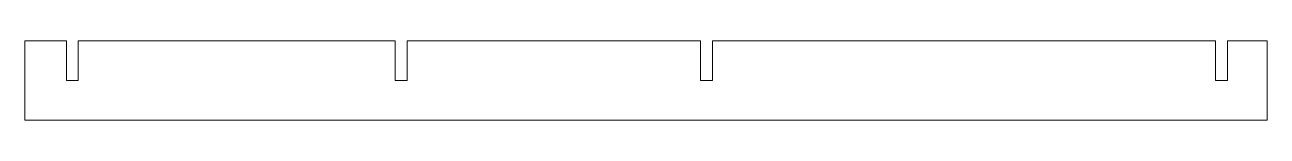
# Model space of a CAD drawing. Header units: millimetres. Extents: x -157 to 157, y -10 to 10.
import ezdxf

# ---------------------------------------------------------------- set-up
doc = ezdxf.new("R2010")
doc.units = ezdxf.units.MM
doc.header["$MEASUREMENT"] = 0
doc.layers.add('Layer 1', color=7, linetype='Continuous')

msp = doc.modelspace()

# ---------------------------------------------------------------- linework, layer by layer
at = {"layer": 'Layer 1', "lineweight": 15}
for points in [[(-146.2603, 10), (-146.2603, 10), (-156.7397, 10), (-156.7397, 10)], [(-156.7397, 10), (-156.7397, 10), (-156.7397, -10), (-156.7397, -10)], [(-146.2603, 0), (-146.2603, 0), (-146.2603, 10), (-146.2603, 10)], [(-63.2603, 10), (-63.2603, 10), (-143.2603, 10), (-143.2603, 10)], [(-143.2603, 10), (-143.2603, 10), (-143.2603, 0), (-143.2603, 0)], [(-63.2603, 0), (-63.2603, 0), (-63.2603, 10), (-63.2603, 10)], [(-60.2603, 10), (-60.2603, 10), (-60.2603, 0), (-60.2603, 0)], [(13.7397, 10), (13.7397, 10), (-60.2603, 10), (-60.2603, 10)], [(13.7397, 0), (13.7397, 0), (13.7397, 10), (13.7397, 10)], [(16.7397, 10), (16.7397, 10), (16.7397, 0), (16.7397, 0)], [(143.7397, 10), (143.7397, 10), (16.7397, 10), (16.7397, 10)], [(143.7397, 0), (143.7397, 0), (143.7397, 10), (143.7397, 10)], [(146.7397, 10), (146.7397, 10), (146.7397, 0), (146.7397, 0)], [(156.7397, 10), (156.7397, 10), (146.7397, 10), (146.7397, 10)], [(156.7397, -10), (156.7397, -10), (156.7397, 10), (156.7397, 10)], [(-143.2603, 0), (-143.2603, 0), (-146.2603, 0), (-146.2603, 0)], [(-60.2603, 0), (-60.2603, 0), (-63.2603, 0), (-63.2603, 0)], [(16.7397, 0), (16.7397, 0), (13.7397, 0), (13.7397, 0)], [(146.7397, 0), (146.7397, 0), (143.7397, 0), (143.7397, 0)], [(-156.7397, -10), (-156.7397, -10), (156.7397, -10), (156.7397, -10)]]:
    msp.add_open_spline(points, degree=3, dxfattribs=at)

doc.saveas('drawing.dxf')
